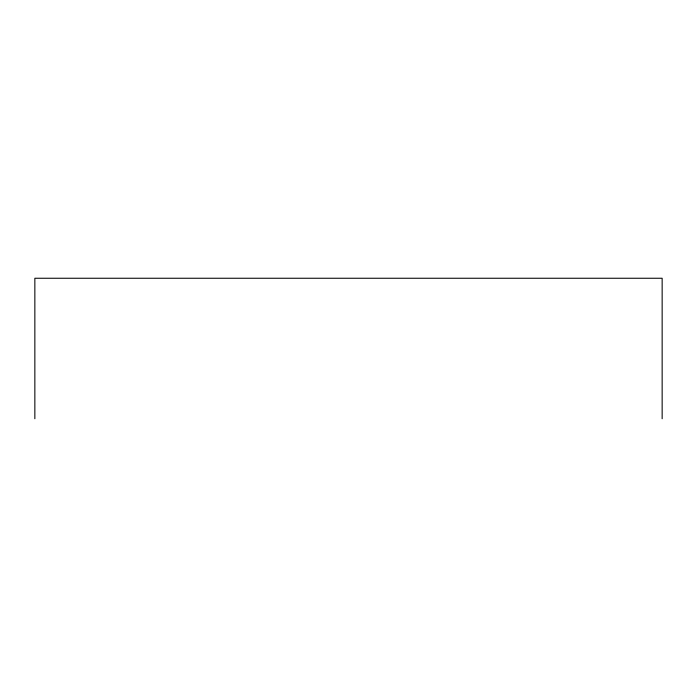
<?xml version="1.0" encoding="UTF-8"?>
<svg xmlns="http://www.w3.org/2000/svg" width="697" height="697" viewBox="0 0 697 697"><rect width="100%" height="100%" fill="white"/><g stroke="black" fill="none" stroke-linecap="round" stroke-linejoin="round"><path stroke-width="1.05" d="M662.15 418.749L662.15 278.251L34.85 278.251L34.85 418.749"/></g></svg>
